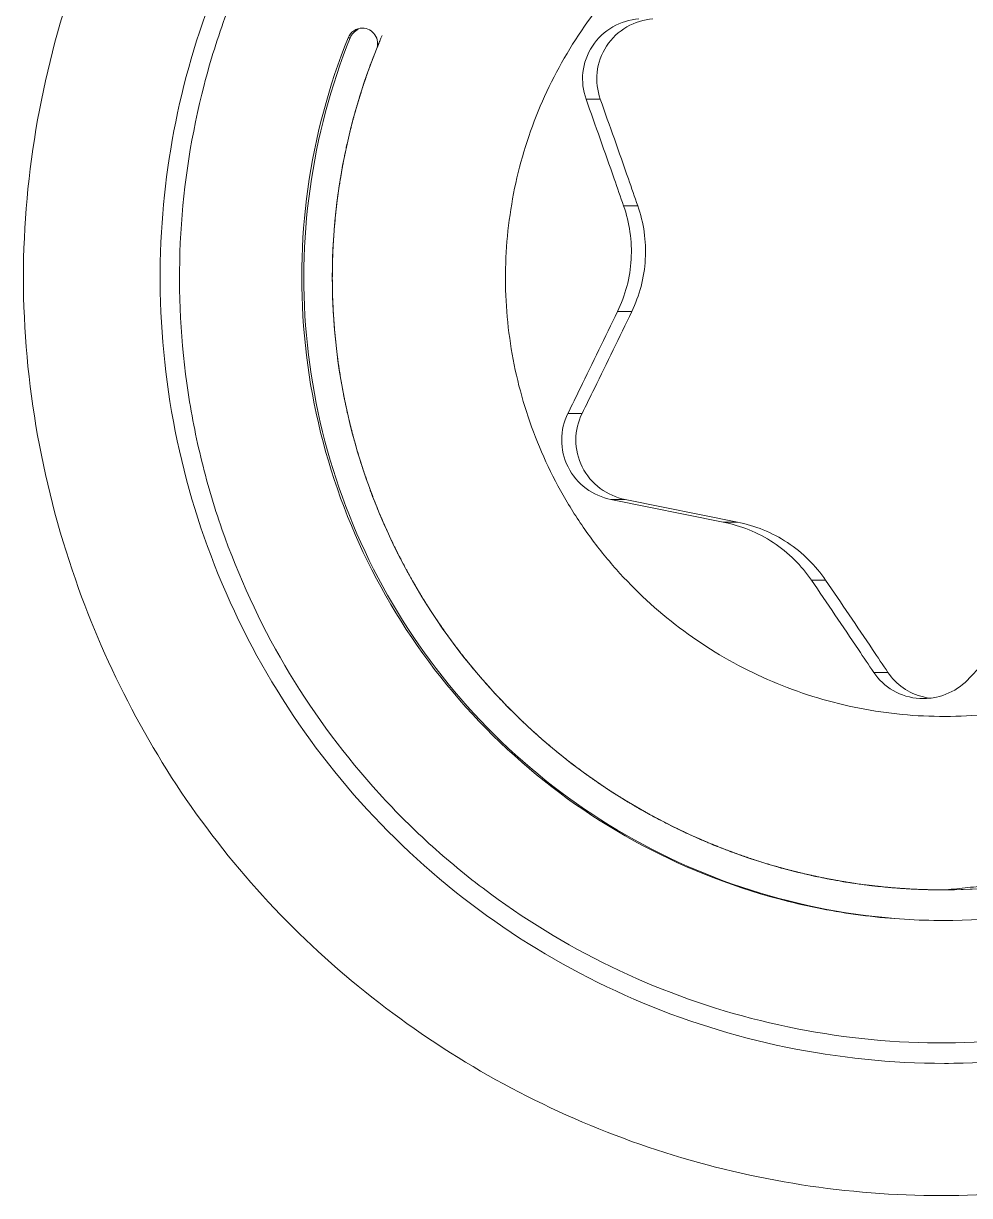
# Model space of a CAD drawing. Header units: millimetres. Extents: x 1177 to 4147, y 93 to 2194.
# Drawn here: x 1766.71 to 1771.34, y 1899.4 to 1905.14 of the extents above; entities that cross this region are included whole.
import ezdxf

# ---------------------------------------------------------------- set-up
doc = ezdxf.new("R2010")
doc.units = ezdxf.units.MM
doc.header["$LTSCALE"] = 0.1
doc.layers.get('0').update_dxf_attribs({"lineweight": 13})

msp = doc.modelspace()

# ---------------------------------------------------------------- linework, layer by layer
for p, q in [((1768.2983, 1905.0705), (1768.3086, 1905.0705)), ((1768.4373, 1905.0145), (1768.4342, 1905.0068)), ((1769.4645, 1904.7697), (1769.5341, 1904.7697)), ((1768.2926, 1904.548), (1768.2893, 1904.5329)), ((1769.7184, 1904.2463), (1769.6488, 1904.2463)), ((1768.2249, 1904.0521), (1768.2245, 1904.0452)), ((1769.6884, 1903.7286), (1769.6189, 1903.7286)), ((1768.2397, 1903.5578), (1768.2406, 1903.5505)), ((1769.3755, 1903.2289), (1769.445, 1903.2289)), ((1768.3348, 1903.0749), (1768.3391, 1903.0599)), ((1769.5868, 1902.808), (1769.6563, 1902.808)), ((1770.1366, 1902.6973), (1769.5868, 1902.808)), ((1770.2062, 1902.6973), (1769.6563, 1902.808)), ((1770.2062, 1902.6973), (1770.1366, 1902.6973)), ((1768.5093, 1902.6102), (1768.5167, 1902.5948)), ((1770.6389, 1902.4125), (1770.5694, 1902.4125)), ((1768.7596, 1902.1783), (1768.7666, 1902.1684)), ((1770.8748, 1901.9604), (1770.9443, 1901.9604)), ((1771.1174, 1901.8322), (1771.1, 1901.8327)), ((1769.4491, 1901.4726), (1769.459, 1901.4654)), ((1769.8704, 1901.2148), (1769.8858, 1901.2071)), ((1770.3317, 1901.0287), (1770.3466, 1901.0241)), ((1770.8199, 1900.9212), (1770.8284, 1900.9201)), ((1771.201, 1900.8948), (1771.2133, 1900.8948)), ((1771.2133, 1900.8948), (1771.2271, 1900.8948)), ((1771.2219, 1900.0448), (1771.2404, 1900.0448))]:
    msp.add_line(p, q)
for centre, radius, start, end in [((1768.3782, 1905.0426), 0.075, 113.12328, 158.12205), ((1768.3677, 1905.0425), 0.075, 338.07506, 89.93286), ((1771.1869, 1902.1299), 0.2977, 256.78019, 263.94881)]:
    msp.add_arc(centre, radius, start, end)
for points, knots in [([(1767.3833, 1904.1173), (1767.3973, 1904.3592), (1767.4713, 1904.8417), (1767.7159, 1905.5306), (1768.0855, 1906.1614), (1768.567, 1906.7114), (1769.1431, 1907.1609), (1769.7935, 1907.494), (1770.4945, 1907.6988), (1770.9799, 1907.7448), (1771.2219, 1907.7448)], [0, 0, 0, 0, 0.125083, 0.250142, 0.375185, 0.500198, 0.625182, 0.75014, 0.875071, 1, 1, 1, 1]), ([(1775.0603, 1903.6723), (1775.0753, 1903.9319), (1775.0526, 1904.4557), (1774.861, 1905.2171), (1774.5202, 1905.9246), (1774.0438, 1906.5487), (1773.4516, 1907.0638), (1772.7678, 1907.4488), (1772.0208, 1907.6879), (1771.5001, 1907.7435), (1771.2404, 1907.7448)], [0, 0, 0, 0, 0.125084, 0.25015, 0.375199, 0.500218, 0.625203, 0.750156, 0.875085, 1, 1, 1, 1]), ([(1774.9555, 1903.6781), (1774.9696, 1903.9227), (1774.9547, 1904.2932), (1774.8632, 1904.7755), (1774.7249, 1905.2467), (1774.4665, 1905.8067), (1774.1038, 1906.3054), (1773.76, 1906.6557), (1773.3837, 1906.9705), (1772.858, 1907.2924), (1772.1645, 1907.5477), (1771.4346, 1907.6627), (1770.6963, 1907.6328), (1769.978, 1907.4594), (1769.4187, 1907.2004), (1769.0087, 1906.9311), (1768.6268, 1906.6229), (1768.209, 1906.1694), (1767.8878, 1905.643), (1767.6962, 1905.191), (1767.5497, 1904.7225), (1767.4922, 1904.3562), (1767.478, 1904.1115)], [0, 0, 0, 0, 0.062524, 0.093821, 0.125116, 0.187624, 0.250118, 0.281397, 0.312672, 0.375134, 0.437583, 0.500025, 0.562464, 0.624908, 0.687363, 0.718632, 0.749906, 0.812391, 0.874892, 0.906183, 0.937477, 1, 1, 1, 1]), ([(1771.0927, 1901.7484), (1770.9526, 1901.7565), (1770.7428, 1901.7896), (1770.4746, 1901.8737), (1770.2157, 1901.9837), (1769.9143, 1902.1681), (1769.6547, 1902.408), (1769.4783, 1902.6272), (1769.3241, 1902.8626), (1769.1758, 1903.1837), (1769.0765, 1903.596), (1769.0594, 1904.0199), (1769.1252, 1904.4389), (1769.2714, 1904.837), (1769.4557, 1905.1388), (1769.6359, 1905.3548), (1769.8365, 1905.5522), (1770.122, 1905.7605), (1770.4426, 1905.9089), (1770.7124, 1905.9882), (1770.9886, 1906.0408), (1771.2008, 1906.0493), (1771.3408, 1906.0412)], [0, 0, 0, 0, 0.062443, 0.093706, 0.124966, 0.187429, 0.249906, 0.281189, 0.312476, 0.374984, 0.437502, 0.500025, 0.562545, 0.625058, 0.687559, 0.71884, 0.750118, 0.812587, 0.875041, 0.906299, 0.937559, 1, 1, 1, 1]), ([(1771.3408, 1906.0412), (1771.4809, 1906.0331), (1771.6907, 1906.0001), (1771.9589, 1905.9159), (1772.2178, 1905.8059), (1772.5192, 1905.6215), (1772.7788, 1905.3816), (1772.9552, 1905.1624), (1773.1094, 1904.927), (1773.2577, 1904.6059), (1773.357, 1904.1936), (1773.3741, 1903.7698), (1773.3083, 1903.3507), (1773.1621, 1902.9527), (1772.9778, 1902.6508), (1772.7975, 1902.4348), (1772.597, 1902.2374), (1772.3115, 1902.0291), (1771.9908, 1901.8808), (1771.721, 1901.8014), (1771.4449, 1901.7489), (1771.2327, 1901.7403), (1771.0927, 1901.7484)], [0, 0, 0, 0, 0.062443, 0.093706, 0.124966, 0.187429, 0.249906, 0.281189, 0.312476, 0.374984, 0.437502, 0.500025, 0.562545, 0.625058, 0.687559, 0.71884, 0.750118, 0.812587, 0.875041, 0.906299, 0.937559, 1, 1, 1, 1]), ([(1769.4645, 1904.7697), (1769.4498, 1904.8111), (1769.4387, 1904.9035), (1769.4864, 1905.0355), (1769.589, 1905.132), (1769.6786, 1905.1596), (1769.7229, 1905.1634)], [0, 0, 0, 0, 0.244322, 0.497743, 0.752588, 1, 1, 1, 1]), ([(1769.5341, 1904.7697), (1769.5194, 1904.8111), (1769.5082, 1904.9035), (1769.5559, 1905.0356), (1769.6585, 1905.132), (1769.7481, 1905.1596), (1769.7924, 1905.1634)], [0, 0, 0, 0, 0.244334, 0.497756, 0.752586, 1, 1, 1, 1]), ([(1768.2983, 1905.0705), (1768.3037, 1905.0841), (1768.3232, 1905.1085), (1768.3532, 1905.1175), (1768.3678, 1905.1175)], [0, 0, 0, 0, 0.500244, 1, 1, 1, 1]), ([(1768.2983, 1905.0705), (1768.2029, 1904.8332), (1768.0698, 1904.3332), (1768.0573, 1903.5589), (1768.2321, 1902.804), (1768.584, 1902.1139), (1769.092, 1901.5294), (1769.7259, 1901.0853), (1770.3289, 1900.8538), (1770.8326, 1900.7605), (1771.0888, 1900.7448), (1771.2167, 1900.7448)], [0, 0, 0, 0, 0.125032, 0.250067, 0.375098, 0.500103, 0.62507, 0.749998, 0.874891, 0.937447, 1, 1, 1, 1]), ([(1768.3086, 1905.0705), (1768.2134, 1904.8336), (1768.0804, 1904.3345), (1768.0675, 1903.5615), (1768.2412, 1902.8077), (1768.5915, 1902.1183), (1769.0975, 1901.5339), (1769.7296, 1901.089), (1770.4498, 1900.8101), (1770.9618, 1900.7457), (1771.2167, 1900.7448)], [0, 0, 0, 0, 0.125062, 0.250125, 0.375185, 0.50022, 0.625216, 0.750173, 0.875096, 1, 1, 1, 1]), ([(1768.4654, 1905.0821), (1768.4633, 1905.0773), (1768.4592, 1905.0676), (1768.4546, 1905.0568), (1768.4516, 1905.0495), (1768.4501, 1905.0459), (1768.4488, 1905.0429), (1768.4478, 1905.0405), (1768.4471, 1905.0387), (1768.4465, 1905.0371), (1768.446, 1905.0359), (1768.4456, 1905.0352), (1768.4454, 1905.0346), (1768.4452, 1905.0342), (1768.4451, 1905.0339), (1768.4451, 1905.0338), (1768.4449, 1905.0334), (1768.4448, 1905.0331), (1768.4444, 1905.0322), (1768.4439, 1905.0308), (1768.4431, 1905.029), (1768.4424, 1905.0272), (1768.4414, 1905.0248), (1768.4397, 1905.0206), (1768.4382, 1905.0169), (1768.4373, 1905.0145)], [0, 0, 0, 0, 0.25, 0.5, 0.5625, 0.625, 0.6875, 0.71875, 0.75, 0.78125, 0.796875, 0.8125, 0.820312, 0.828125, 0.832031, 0.833984, 0.835938, 0.839844, 0.84375, 0.859375, 0.875, 0.890625, 0.90625, 0.9375, 1, 1, 1, 1]), ([(1768.4373, 1905.0145), (1768.3465, 1904.7885), (1768.2196, 1904.3123), (1768.2078, 1903.5748), (1768.3742, 1902.8559), (1768.7093, 1902.1987), (1769.1932, 1901.6421), (1769.7971, 1901.219), (1770.4849, 1900.9547), (1770.9735, 1900.8948), (1771.2167, 1900.8948)], [0, 0, 0, 0, 0.125061, 0.250126, 0.375186, 0.50022, 0.625217, 0.750173, 0.875096, 1, 1, 1, 1]), ([(1768.4342, 1905.0068), (1768.4309, 1904.9982), (1768.4259, 1904.9854), (1768.4202, 1904.9704), (1768.4169, 1904.9619), (1768.4144, 1904.9555), (1768.412, 1904.9491), (1768.4101, 1904.9443), (1768.4089, 1904.9411), (1768.4084, 1904.9397), (1768.408, 1904.9387), (1768.4075, 1904.9375), (1768.4068, 1904.9353), (1768.4057, 1904.9322), (1768.4039, 1904.9273), (1768.4017, 1904.9211), (1768.3982, 1904.9112), (1768.3939, 1904.8989), (1768.3895, 1904.8866), (1768.386, 1904.8767), (1768.3838, 1904.8705), (1768.382, 1904.8656), (1768.381, 1904.8625), (1768.3802, 1904.8604), (1768.3798, 1904.8592), (1768.3794, 1904.8581), (1768.379, 1904.8567), (1768.3779, 1904.8535), (1768.3763, 1904.8486), (1768.3742, 1904.842), (1768.3721, 1904.8355), (1768.3692, 1904.8268), (1768.3664, 1904.8181), (1768.3635, 1904.8094), (1768.3618, 1904.8039), (1768.3604, 1904.7996), (1768.3593, 1904.7963), (1768.3584, 1904.7936), (1768.3578, 1904.7917), (1768.3574, 1904.7906), (1768.3572, 1904.7898), (1768.3569, 1904.7888), (1768.3565, 1904.7876), (1768.3559, 1904.7854), (1768.3549, 1904.7822), (1768.3538, 1904.7785), (1768.3523, 1904.7734), (1768.3505, 1904.7672), (1768.3475, 1904.7571), (1768.3438, 1904.7446), (1768.34, 1904.732), (1768.337, 1904.722), (1768.3352, 1904.7157), (1768.3337, 1904.7107), (1768.3323, 1904.7057), (1768.33, 1904.6968), (1768.3266, 1904.6842), (1768.3225, 1904.669), (1768.3185, 1904.6538), (1768.3151, 1904.6412), (1768.3127, 1904.6323), (1768.3114, 1904.6273), (1768.3103, 1904.6222), (1768.3087, 1904.6159), (1768.3052, 1904.6008), (1768.2998, 1904.5782), (1768.295, 1904.5581), (1768.2926, 1904.548)], [0, 0, 0, 0, 0.0625, 0.09375, 0.109375, 0.125, 0.140625, 0.15625, 0.160156, 0.164062, 0.166016, 0.167969, 0.171875, 0.179688, 0.1875, 0.203125, 0.21875, 0.25, 0.28125, 0.296875, 0.3125, 0.320312, 0.328125, 0.332031, 0.333984, 0.335938, 0.339844, 0.34375, 0.359375, 0.375, 0.390625, 0.40625, 0.4375, 0.453125, 0.46875, 0.476562, 0.484375, 0.492188, 0.496094, 0.498047, 0.5, 0.501953, 0.503906, 0.507812, 0.515625, 0.523438, 0.53125, 0.546875, 0.5625, 0.59375, 0.625, 0.640625, 0.65625, 0.664062, 0.671875, 0.6875, 0.71875, 0.75, 0.78125, 0.8125, 0.828125, 0.835938, 0.84375, 0.859375, 0.875, 0.9375, 1, 1, 1, 1]), ([(1769.6488, 1904.2463), (1769.6334, 1904.2905), (1769.5723, 1904.4651), (1769.5107, 1904.6395), (1769.4645, 1904.7697)], [0, 0, 0, 0, 0.253173, 1, 1, 1, 1]), ([(1769.7184, 1904.2463), (1769.7029, 1904.2905), (1769.6419, 1904.4651), (1769.5802, 1904.6395), (1769.5341, 1904.7697)], [0, 0, 0, 0, 0.253165, 1, 1, 1, 1]), ([(1771.2167, 1900.7448), (1771.4594, 1900.7448), (1771.9465, 1900.8015), (1772.6366, 1901.0522), (1773.2511, 1901.4551), (1773.7566, 1901.9885), (1774.1261, 1902.624), (1774.3398, 1903.3275), (1774.3866, 1904.0611), (1774.3043, 1904.5451), (1774.2363, 1904.7783)], [0, 0, 0, 0, 0.124906, 0.24983, 0.374785, 0.499777, 0.624806, 0.749863, 0.874929, 1, 1, 1, 1]), ([(1771.2167, 1900.8948), (1771.4478, 1900.8948), (1771.9118, 1900.9488), (1772.569, 1901.1876), (1773.1542, 1901.5712), (1773.6356, 1902.0793), (1773.9876, 1902.6845), (1774.1911, 1903.3545), (1774.2356, 1904.0531), (1774.1573, 1904.5142), (1774.0925, 1904.7363)], [0, 0, 0, 0, 0.124906, 0.24983, 0.374785, 0.499777, 0.624806, 0.749863, 0.874929, 1, 1, 1, 1]), ([(1774.1028, 1904.7363), (1774.1676, 1904.5142), (1774.246, 1904.0531), (1774.2015, 1903.3545), (1773.9979, 1902.6845), (1773.646, 1902.0793), (1773.1646, 1901.5713), (1772.5793, 1901.1876), (1771.9221, 1900.9488), (1771.4581, 1900.8948), (1771.2271, 1900.8948)], [0, 0, 0, 0, 0.125071, 0.250136, 0.375194, 0.500223, 0.625215, 0.75017, 0.875093, 1, 1, 1, 1]), ([(1768.2893, 1904.5329), (1768.2875, 1904.5239), (1768.2847, 1904.5105), (1768.2815, 1904.4948), (1768.2797, 1904.4858), (1768.2783, 1904.479), (1768.2769, 1904.4723), (1768.2759, 1904.4673), (1768.2752, 1904.4639), (1768.2749, 1904.4625), (1768.2747, 1904.4614), (1768.2744, 1904.4601), (1768.274, 1904.4579), (1768.2735, 1904.4547), (1768.2726, 1904.4495), (1768.2714, 1904.4431), (1768.2696, 1904.4327), (1768.2673, 1904.4199), (1768.2645, 1904.4044), (1768.2623, 1904.3915), (1768.2606, 1904.3825), (1768.2598, 1904.3773), (1768.259, 1904.3721), (1768.258, 1904.3657), (1768.2565, 1904.3553), (1768.2546, 1904.3424), (1768.2526, 1904.3294), (1768.2511, 1904.3191), (1768.2501, 1904.3126), (1768.2494, 1904.3074), (1768.2488, 1904.3035), (1768.2483, 1904.3003), (1768.248, 1904.298), (1768.2478, 1904.2967), (1768.2476, 1904.2957), (1768.2475, 1904.2949), (1768.2474, 1904.2938), (1768.2471, 1904.2918), (1768.2468, 1904.2889), (1768.2464, 1904.2855), (1768.2458, 1904.281), (1768.2451, 1904.2753), (1768.244, 1904.2662), (1768.2429, 1904.2571), (1768.2418, 1904.248), (1768.241, 1904.2412), (1768.2401, 1904.2344), (1768.2395, 1904.2292), (1768.2391, 1904.2258), (1768.2389, 1904.2244), (1768.2388, 1904.2233), (1768.2386, 1904.222), (1768.2384, 1904.2197), (1768.2381, 1904.2165), (1768.2376, 1904.2113), (1768.237, 1904.2048), (1768.236, 1904.1943), (1768.2347, 1904.1813), (1768.2332, 1904.1657), (1768.2321, 1904.1539), (1768.2314, 1904.1461), (1768.2311, 1904.1429), (1768.2308, 1904.1403), (1768.2306, 1904.1376), (1768.2303, 1904.1328), (1768.2298, 1904.1259), (1768.2291, 1904.115), (1768.2282, 1904.1013), (1768.2267, 1904.0795), (1768.2256, 1904.0631), (1768.2249, 1904.0521)], [0, 0, 0, 0, 0.0625, 0.09375, 0.109375, 0.125, 0.140625, 0.15625, 0.160156, 0.164062, 0.166016, 0.167969, 0.171875, 0.179688, 0.1875, 0.203125, 0.21875, 0.25, 0.28125, 0.3125, 0.328125, 0.335938, 0.34375, 0.359375, 0.375, 0.40625, 0.4375, 0.453125, 0.46875, 0.476562, 0.484375, 0.492188, 0.496094, 0.498047, 0.5, 0.501953, 0.503906, 0.507812, 0.515625, 0.523438, 0.53125, 0.546875, 0.5625, 0.59375, 0.609375, 0.625, 0.640625, 0.65625, 0.660156, 0.664062, 0.666016, 0.667969, 0.671875, 0.679688, 0.6875, 0.703125, 0.71875, 0.75, 0.78125, 0.8125, 0.820312, 0.828125, 0.832031, 0.835938, 0.84375, 0.859375, 0.875, 0.90625, 0.9375, 1, 1, 1, 1]), ([(1769.6189, 1903.7286), (1769.638, 1903.7681), (1769.669, 1903.8518), (1769.6901, 1903.9843), (1769.6844, 1904.1183), (1769.6633, 1904.2049), (1769.6488, 1904.2463)], [0, 0, 0, 0, 0.247743, 0.500221, 0.752572, 1, 1, 1, 1]), ([(1769.7551, 1903.9846), (1769.7577, 1904.0292), (1769.754, 1904.1183), (1769.7328, 1904.2049), (1769.7184, 1904.2463)], [0, 0, 0, 0, 0.504893, 1, 1, 1, 1]), ([(1771.2219, 1900.0448), (1770.9614, 1900.0448), (1770.4389, 1900.0982), (1769.6887, 1900.3351), (1769.0015, 1900.719), (1768.4062, 1901.2341), (1767.9271, 1901.859), (1767.5841, 1902.5681), (1767.3913, 1903.3316), (1767.3683, 1903.8569), (1767.3833, 1904.1173)], [0, 0, 0, 0, 0.124923, 0.249851, 0.374807, 0.499793, 0.624811, 0.749857, 0.87492, 1, 1, 1, 1]), ([(1767.478, 1904.1115), (1767.4639, 1903.8669), (1767.4788, 1903.4964), (1767.5703, 1903.0141), (1767.7085, 1902.5429), (1767.967, 1901.9829), (1768.3297, 1901.4842), (1768.6735, 1901.134), (1769.0498, 1900.8191), (1769.5755, 1900.4972), (1770.2689, 1900.2419), (1770.9989, 1900.1269), (1771.7372, 1900.1568), (1772.4554, 1900.3303), (1773.0147, 1900.5892), (1773.4248, 1900.8585), (1773.8067, 1901.1667), (1774.2245, 1901.6202), (1774.5457, 1902.1466), (1774.7373, 1902.5986), (1774.8838, 1903.0671), (1774.9413, 1903.4334), (1774.9555, 1903.6781)], [0, 0, 0, 0, 0.062524, 0.093821, 0.125116, 0.187624, 0.250118, 0.281397, 0.312672, 0.375134, 0.437583, 0.500025, 0.562464, 0.624908, 0.687363, 0.718632, 0.749906, 0.812391, 0.874892, 0.906183, 0.937477, 1, 1, 1, 1]), ([(1768.2245, 1904.0452), (1768.2242, 1904.036), (1768.2236, 1904.0223), (1768.223, 1904.0063), (1768.2227, 1903.9971), (1768.2224, 1903.9902), (1768.2222, 1903.9834), (1768.222, 1903.9782), (1768.2218, 1903.9748), (1768.2218, 1903.9734), (1768.2217, 1903.9722), (1768.2217, 1903.971), (1768.2217, 1903.9687), (1768.2217, 1903.9654), (1768.2216, 1903.9602), (1768.2215, 1903.9536), (1768.2214, 1903.9431), (1768.2212, 1903.9301), (1768.2211, 1903.9143), (1768.2209, 1903.9013), (1768.2208, 1903.8921), (1768.2208, 1903.8869), (1768.2209, 1903.8816), (1768.221, 1903.8751), (1768.2212, 1903.8594), (1768.2215, 1903.8411), (1768.2218, 1903.8227), (1768.222, 1903.8136), (1768.2221, 1903.8083), (1768.2221, 1903.8044), (1768.2223, 1903.8005), (1768.2225, 1903.7953), (1768.2229, 1903.7861), (1768.2235, 1903.773), (1768.2241, 1903.7599), (1768.2245, 1903.7495), (1768.2249, 1903.7416), (1768.2252, 1903.7338), (1768.2255, 1903.7279), (1768.2257, 1903.724), (1768.2257, 1903.7224), (1768.2258, 1903.721), (1768.2259, 1903.7198), (1768.226, 1903.7179), (1768.2262, 1903.715), (1768.2265, 1903.7104), (1768.2269, 1903.7047), (1768.2276, 1903.6956), (1768.2284, 1903.6842), (1768.2292, 1903.6727), (1768.2297, 1903.6647), (1768.2301, 1903.6602), (1768.2303, 1903.6567), (1768.2305, 1903.6533), (1768.2307, 1903.6507), (1768.2308, 1903.649), (1768.2309, 1903.6483), (1768.2309, 1903.6478), (1768.231, 1903.6471), (1768.2311, 1903.6458), (1768.2313, 1903.6441), (1768.2316, 1903.6413), (1768.2319, 1903.6378), (1768.2324, 1903.6322), (1768.2331, 1903.6251), (1768.234, 1903.6167), (1768.2351, 1903.6055), (1768.237, 1903.5858), (1768.2386, 1903.569), (1768.2397, 1903.5578)], [0, 0, 0, 0, 0.0625, 0.09375, 0.109375, 0.125, 0.140625, 0.15625, 0.160156, 0.164062, 0.166016, 0.167969, 0.171875, 0.179688, 0.1875, 0.203125, 0.21875, 0.25, 0.28125, 0.3125, 0.328125, 0.335938, 0.34375, 0.359375, 0.375, 0.4375, 0.46875, 0.484375, 0.492188, 0.5, 0.507812, 0.515625, 0.53125, 0.5625, 0.59375, 0.609375, 0.625, 0.640625, 0.65625, 0.660156, 0.664062, 0.666016, 0.667969, 0.671875, 0.679688, 0.6875, 0.703125, 0.71875, 0.75, 0.78125, 0.796875, 0.804688, 0.8125, 0.820312, 0.828125, 0.830078, 0.832031, 0.833008, 0.833984, 0.835938, 0.839844, 0.84375, 0.851562, 0.859375, 0.875, 0.890625, 0.90625, 0.9375, 1, 1, 1, 1]), ([(1769.6884, 1903.7286), (1769.7075, 1903.7682), (1769.7385, 1903.8518), (1769.7525, 1903.94), (1769.7551, 1903.9846)], [0, 0, 0, 0, 0.495304, 1, 1, 1, 1]), ([(1769.3755, 1903.2289), (1769.3956, 1903.27), (1769.4771, 1903.4364), (1769.5582, 1903.6031), (1769.6189, 1903.7286)], [0, 0, 0, 0, 0.247077, 1, 1, 1, 1]), ([(1769.445, 1903.2289), (1769.4651, 1903.27), (1769.5466, 1903.4364), (1769.6277, 1903.6031), (1769.6884, 1903.7286)], [0, 0, 0, 0, 0.247065, 1, 1, 1, 1]), ([(1771.2219, 1900.0448), (1771.4639, 1900.0448), (1771.9492, 1900.0909), (1772.6503, 1900.2956), (1773.3006, 1900.6287), (1773.8767, 1901.0782), (1774.3582, 1901.6282), (1774.7278, 1902.259), (1774.9724, 1902.9479), (1775.0464, 1903.4304), (1775.0603, 1903.6723)], [0, 0, 0, 0, 0.124921, 0.249854, 0.374808, 0.499791, 0.624805, 0.74985, 0.874913, 1, 1, 1, 1]), ([(1768.2406, 1903.5505), (1768.2417, 1903.5414), (1768.2435, 1903.5277), (1768.2455, 1903.5118), (1768.2466, 1903.5028), (1768.2475, 1903.4959), (1768.2484, 1903.4891), (1768.249, 1903.484), (1768.2495, 1903.4806), (1768.2497, 1903.4792), (1768.2498, 1903.4781), (1768.25, 1903.4768), (1768.2503, 1903.4745), (1768.2508, 1903.4713), (1768.2516, 1903.4661), (1768.2526, 1903.4596), (1768.2542, 1903.4493), (1768.2562, 1903.4364), (1768.2586, 1903.4208), (1768.2606, 1903.4079), (1768.262, 1903.3988), (1768.2628, 1903.3937), (1768.2638, 1903.3885), (1768.265, 1903.3821), (1768.2669, 1903.3718), (1768.2692, 1903.3589), (1768.2716, 1903.346), (1768.2735, 1903.3357), (1768.2747, 1903.3293), (1768.2756, 1903.3242), (1768.2763, 1903.3203), (1768.2769, 1903.3171), (1768.2773, 1903.3148), (1768.2775, 1903.3135), (1768.2777, 1903.3125), (1768.2779, 1903.3117), (1768.2781, 1903.3106), (1768.2785, 1903.3087), (1768.2791, 1903.3058), (1768.2798, 1903.3025), (1768.2808, 1903.298), (1768.282, 1903.2924), (1768.2838, 1903.2834), (1768.2857, 1903.2745), (1768.2876, 1903.2655), (1768.289, 1903.2588), (1768.2904, 1903.2521), (1768.2915, 1903.247), (1768.2922, 1903.2436), (1768.2925, 1903.2422), (1768.2927, 1903.2411), (1768.293, 1903.2399), (1768.2936, 1903.2377), (1768.2943, 1903.2345), (1768.2955, 1903.2294), (1768.297, 1903.223), (1768.2995, 1903.2128), (1768.3025, 1903.2001), (1768.3061, 1903.1848), (1768.3088, 1903.1734), (1768.3107, 1903.1657), (1768.3114, 1903.1625), (1768.312, 1903.16), (1768.3127, 1903.1574), (1768.3139, 1903.1527), (1768.3157, 1903.1462), (1768.3185, 1903.1356), (1768.3221, 1903.1224), (1768.3277, 1903.1013), (1768.332, 1903.0854), (1768.3348, 1903.0749)], [0, 0, 0, 0, 0.0625, 0.09375, 0.109375, 0.125, 0.140625, 0.15625, 0.160156, 0.164062, 0.166016, 0.167969, 0.171875, 0.179688, 0.1875, 0.203125, 0.21875, 0.25, 0.28125, 0.3125, 0.328125, 0.335938, 0.34375, 0.359375, 0.375, 0.40625, 0.4375, 0.453125, 0.46875, 0.476562, 0.484375, 0.492188, 0.496094, 0.498047, 0.5, 0.501953, 0.503906, 0.507812, 0.515625, 0.523438, 0.53125, 0.546875, 0.5625, 0.59375, 0.609375, 0.625, 0.640625, 0.65625, 0.660156, 0.664062, 0.666016, 0.667969, 0.671875, 0.679688, 0.6875, 0.703125, 0.71875, 0.75, 0.78125, 0.8125, 0.820312, 0.828125, 0.832031, 0.835938, 0.84375, 0.859375, 0.875, 0.90625, 0.9375, 1, 1, 1, 1]), ([(1769.5868, 1902.808), (1769.5432, 1902.8167), (1769.4573, 1902.8543), (1769.3664, 1902.962), (1769.3344, 1903.0988), (1769.3561, 1903.1894), (1769.3755, 1903.2289)], [0, 0, 0, 0, 0.247207, 0.501888, 0.755366, 1, 1, 1, 1]), ([(1769.6563, 1902.808), (1769.6127, 1902.8167), (1769.5268, 1902.8544), (1769.4359, 1902.962), (1769.4039, 1903.0988), (1769.4256, 1903.1894), (1769.445, 1903.2289)], [0, 0, 0, 0, 0.247219, 0.501901, 0.755364, 1, 1, 1, 1]), ([(1768.3391, 1903.0599), (1768.3418, 1903.0511), (1768.3458, 1903.0379), (1768.3504, 1903.0226), (1768.3531, 1903.0138), (1768.355, 1903.0073), (1768.357, 1903.0007), (1768.3585, 1902.9957), (1768.3595, 1902.9925), (1768.3599, 1902.9911), (1768.3603, 1902.99), (1768.3607, 1902.9888), (1768.3614, 1902.9866), (1768.3624, 1902.9835), (1768.3641, 1902.9785), (1768.3661, 1902.9723), (1768.3694, 1902.9624), (1768.3735, 1902.95), (1768.3776, 1902.9375), (1768.3809, 1902.9276), (1768.383, 1902.9214), (1768.3846, 1902.9164), (1768.3857, 1902.9133), (1768.3864, 1902.9111), (1768.3868, 1902.9099), (1768.3872, 1902.9089), (1768.3877, 1902.9075), (1768.3888, 1902.9043), (1768.3906, 1902.8994), (1768.3929, 1902.893), (1768.3953, 1902.8865), (1768.3984, 1902.8779), (1768.4015, 1902.8693), (1768.4046, 1902.8607), (1768.4065, 1902.8553), (1768.4081, 1902.851), (1768.4092, 1902.8477), (1768.4102, 1902.845), (1768.4109, 1902.8432), (1768.4113, 1902.8421), (1768.4116, 1902.8413), (1768.4119, 1902.8403), (1768.4124, 1902.8391), (1768.4132, 1902.837), (1768.4144, 1902.834), (1768.4159, 1902.8303), (1768.4178, 1902.8254), (1768.4201, 1902.8193), (1768.424, 1902.8096), (1768.4287, 1902.7974), (1768.4335, 1902.7852), (1768.4373, 1902.7754), (1768.4397, 1902.7693), (1768.4415, 1902.7645), (1768.4436, 1902.7596), (1768.4471, 1902.7512), (1768.4522, 1902.7391), (1768.4584, 1902.7247), (1768.4645, 1902.7102), (1768.4696, 1902.6982), (1768.4731, 1902.6897), (1768.4752, 1902.6849), (1768.4774, 1902.6802), (1768.4801, 1902.6742), (1768.4866, 1902.66), (1768.4963, 1902.6387), (1768.505, 1902.6197), (1768.5093, 1902.6102)], [0, 0, 0, 0, 0.0625, 0.09375, 0.109375, 0.125, 0.140625, 0.15625, 0.160156, 0.164062, 0.166016, 0.167969, 0.171875, 0.179688, 0.1875, 0.203125, 0.21875, 0.25, 0.28125, 0.296875, 0.3125, 0.320312, 0.328125, 0.332031, 0.333984, 0.335938, 0.339844, 0.34375, 0.359375, 0.375, 0.390625, 0.40625, 0.4375, 0.453125, 0.46875, 0.476562, 0.484375, 0.492188, 0.496094, 0.498047, 0.5, 0.501953, 0.503906, 0.507812, 0.515625, 0.523438, 0.53125, 0.546875, 0.5625, 0.59375, 0.625, 0.640625, 0.65625, 0.664062, 0.671875, 0.6875, 0.71875, 0.75, 0.78125, 0.8125, 0.828125, 0.835938, 0.84375, 0.859375, 0.875, 0.9375, 1, 1, 1, 1]), ([(1771.2271, 1900.8948), (1771.2634, 1900.8985), (1771.318, 1900.9041), (1771.3907, 1900.9115), (1771.4452, 1900.917), (1771.4998, 1900.9225), (1771.5543, 1900.9281), (1771.6088, 1900.9336), (1771.6543, 1900.9383), (1771.6906, 1900.942), (1771.7134, 1900.9443), (1771.7315, 1900.9461), (1771.7452, 1900.9475), (1771.7588, 1900.9489), (1771.7724, 1900.9503), (1771.7838, 1900.9514), (1771.7929, 1900.9523), (1771.7986, 1900.9529), (1771.8031, 1900.9534), (1771.806, 1900.9537), (1771.808, 1900.9539), (1771.8091, 1900.954), (1771.8102, 1900.9544), (1771.8115, 1900.9548), (1771.8137, 1900.9555), (1771.8164, 1900.9563), (1771.8208, 1900.9576), (1771.8263, 1900.9593), (1771.8328, 1900.9613), (1771.8416, 1900.964), (1771.8525, 1900.9673), (1771.8656, 1900.9713), (1771.8831, 1900.9767), (1771.9049, 1900.9834), (1771.9311, 1900.9914), (1771.9573, 1900.9994), (1771.9923, 1901.0101), (1772.036, 1901.0235), (1772.0884, 1901.0395), (1772.1408, 1901.0556), (1772.1845, 1901.069), (1772.2194, 1901.0797), (1772.2457, 1901.0877), (1772.2719, 1901.0957), (1772.2937, 1901.1024), (1772.3112, 1901.1077), (1772.3243, 1901.1118), (1772.3352, 1901.1151), (1772.3439, 1901.1178), (1772.3505, 1901.1198), (1772.356, 1901.1214), (1772.3603, 1901.1228), (1772.3631, 1901.1236), (1772.3652, 1901.1243), (1772.3666, 1901.1247), (1772.3677, 1901.125), (1772.3687, 1901.1255), (1772.3705, 1901.1265), (1772.373, 1901.1278), (1772.377, 1901.13), (1772.3821, 1901.1327), (1772.3901, 1901.137), (1772.4002, 1901.1424), (1772.4123, 1901.1489), (1772.4243, 1901.1554), (1772.4364, 1901.1619), (1772.4525, 1901.1705), (1772.4726, 1901.1813), (1772.5049, 1901.1986), (1772.5451, 1901.2202), (1772.5934, 1901.2462), (1772.6417, 1901.2721), (1772.69, 1901.298), (1772.7303, 1901.3196), (1772.7625, 1901.3369), (1772.7867, 1901.3499), (1772.8068, 1901.3607), (1772.8229, 1901.3694), (1772.835, 1901.3758), (1772.8471, 1901.3823), (1772.8571, 1901.3877), (1772.8652, 1901.3921), (1772.8702, 1901.3948), (1772.8742, 1901.3969), (1772.8773, 1901.3985), (1772.8798, 1901.3999), (1772.8815, 1901.4008), (1772.8825, 1901.4014), (1772.8833, 1901.4017), (1772.884, 1901.4023), (1772.8848, 1901.403), (1772.8864, 1901.4043), (1772.8886, 1901.4061), (1772.8912, 1901.4083), (1772.8948, 1901.4112), (1772.8992, 1901.4148), (1772.9062, 1901.4207), (1772.9151, 1901.4279), (1772.9257, 1901.4366), (1772.9362, 1901.4453), (1772.9504, 1901.4569), (1772.968, 1901.4715), (1772.9892, 1901.4889), (1773.0174, 1901.5121), (1773.0527, 1901.5411), (1773.0951, 1901.576), (1773.1375, 1901.6108), (1773.1798, 1901.6457), (1773.2151, 1901.6747), (1773.2434, 1901.6979), (1773.261, 1901.7124), (1773.2751, 1901.724), (1773.2857, 1901.7327), (1773.2963, 1901.7415), (1773.3069, 1901.7502), (1773.3157, 1901.7574), (1773.3228, 1901.7632), (1773.3272, 1901.7669), (1773.3307, 1901.7698), (1773.3329, 1901.7716), (1773.3345, 1901.7728), (1773.3353, 1901.7736), (1773.336, 1901.7745), (1773.337, 1901.7756), (1773.3384, 1901.7774), (1773.3402, 1901.7796), (1773.3431, 1901.7831), (1773.3467, 1901.7875), (1773.3511, 1901.7928), (1773.3569, 1901.7999), (1773.3641, 1901.8087), (1773.3728, 1901.8193), (1773.3844, 1901.8335), (1773.3989, 1901.8512), (1773.4163, 1901.8724), (1773.4337, 1901.8936), (1773.4569, 1901.9218), (1773.4859, 1901.9572), (1773.5207, 1901.9996), (1773.5555, 1902.042), (1773.5845, 1902.0774), (1773.6077, 1902.1056), (1773.6251, 1902.1268), (1773.6425, 1902.1481), (1773.657, 1902.1657), (1773.6686, 1902.1799), (1773.6773, 1902.1905), (1773.6845, 1902.1993), (1773.6903, 1902.2064), (1773.6947, 1902.2117), (1773.6983, 1902.2161), (1773.7012, 1902.2196), (1773.703, 1902.2218), (1773.7045, 1902.2236), (1773.7054, 1902.2247), (1773.7061, 1902.2256), (1773.7066, 1902.2263), (1773.707, 1902.2271), (1773.7078, 1902.2286), (1773.709, 1902.2309), (1773.7112, 1902.235), (1773.7139, 1902.2401), (1773.7183, 1902.2482), (1773.7237, 1902.2584), (1773.7302, 1902.2706), (1773.7368, 1902.2828), (1773.7433, 1902.295), (1773.752, 1902.3113), (1773.7629, 1902.3317), (1773.7803, 1902.3643), (1773.802, 1902.405), (1773.8281, 1902.4538), (1773.8542, 1902.5027), (1773.8803, 1902.5516), (1773.9065, 1902.6004), (1773.9413, 1902.6656), (1773.9674, 1902.7144), (1773.9848, 1902.747)], [0, 0, 0, 0, 0.03125, 0.046875, 0.0625, 0.078125, 0.09375, 0.109375, 0.125, 0.132812, 0.140625, 0.144531, 0.148438, 0.152344, 0.15625, 0.160156, 0.162109, 0.164062, 0.165039, 0.166016, 0.166504, 0.166748, 0.166992, 0.16748, 0.167969, 0.168945, 0.169922, 0.171875, 0.173828, 0.175781, 0.179688, 0.183594, 0.1875, 0.195312, 0.203125, 0.210938, 0.21875, 0.234375, 0.25, 0.265625, 0.28125, 0.289062, 0.296875, 0.304688, 0.3125, 0.316406, 0.320312, 0.324219, 0.326172, 0.328125, 0.330078, 0.331055, 0.332031, 0.33252, 0.333008, 0.333252, 0.333496, 0.333984, 0.334961, 0.335938, 0.337891, 0.339844, 0.34375, 0.347656, 0.351562, 0.355469, 0.359375, 0.367188, 0.375, 0.390625, 0.40625, 0.421875, 0.4375, 0.453125, 0.460938, 0.46875, 0.476562, 0.480469, 0.484375, 0.488281, 0.492188, 0.494141, 0.496094, 0.49707, 0.498047, 0.499023, 0.499512, 0.499756, 0.5, 0.500244, 0.500488, 0.500977, 0.501953, 0.50293, 0.503906, 0.505859, 0.507812, 0.511719, 0.515625, 0.519531, 0.523438, 0.53125, 0.539062, 0.546875, 0.5625, 0.578125, 0.59375, 0.609375, 0.625, 0.632812, 0.640625, 0.644531, 0.648438, 0.652344, 0.65625, 0.660156, 0.662109, 0.664062, 0.665039, 0.666016, 0.666504, 0.666748, 0.666992, 0.66748, 0.667969, 0.668945, 0.669922, 0.671875, 0.673828, 0.675781, 0.679688, 0.683594, 0.6875, 0.695312, 0.703125, 0.710938, 0.71875, 0.734375, 0.75, 0.765625, 0.78125, 0.789062, 0.796875, 0.804688, 0.8125, 0.816406, 0.820312, 0.824219, 0.826172, 0.828125, 0.830078, 0.831055, 0.832031, 0.83252, 0.833008, 0.833252, 0.833496, 0.83374, 0.833984, 0.834961, 0.835938, 0.837891, 0.839844, 0.84375, 0.847656, 0.851562, 0.855469, 0.859375, 0.867188, 0.875, 0.890625, 0.90625, 0.921875, 0.9375, 0.953125, 0.96875, 1, 1, 1, 1]), ([(1770.5694, 1902.4125), (1770.545, 1902.4484), (1770.4884, 1902.5164), (1770.3846, 1902.6003), (1770.2657, 1902.6628), (1770.1799, 1902.6885), (1770.1366, 1902.6973)], [0, 0, 0, 0, 0.245177, 0.496916, 0.750311, 1, 1, 1, 1]), ([(1770.6389, 1902.4125), (1770.6145, 1902.4484), (1770.5579, 1902.5164), (1770.4541, 1902.6003), (1770.3352, 1902.6628), (1770.2494, 1902.6885), (1770.2062, 1902.6973)], [0, 0, 0, 0, 0.245177, 0.496916, 0.750311, 1, 1, 1, 1]), ([(1768.5167, 1902.5948), (1768.5207, 1902.5865), (1768.5268, 1902.5742), (1768.534, 1902.5599), (1768.538, 1902.5517), (1768.5411, 1902.5455), (1768.5441, 1902.5393), (1768.5464, 1902.5347), (1768.5479, 1902.5317), (1768.5486, 1902.5304), (1768.5491, 1902.5294), (1768.5497, 1902.5282), (1768.5507, 1902.5262), (1768.5523, 1902.5233), (1768.5547, 1902.5187), (1768.5578, 1902.5129), (1768.5627, 1902.5036), (1768.5688, 1902.4921), (1768.5761, 1902.4782), (1768.5822, 1902.4666), (1768.5865, 1902.4585), (1768.589, 1902.4539), (1768.5916, 1902.4493), (1768.5948, 1902.4436), (1768.5999, 1902.4345), (1768.6063, 1902.4231), (1768.6128, 1902.4117), (1768.6179, 1902.4026), (1768.6211, 1902.3969), (1768.6237, 1902.3924), (1768.6256, 1902.3889), (1768.6272, 1902.3861), (1768.6284, 1902.3841), (1768.629, 1902.383), (1768.6295, 1902.3821), (1768.6299, 1902.3814), (1768.6305, 1902.3804), (1768.6316, 1902.3787), (1768.633, 1902.3762), (1768.6348, 1902.3733), (1768.6372, 1902.3693), (1768.6401, 1902.3644), (1768.6448, 1902.3566), (1768.6495, 1902.3487), (1768.6542, 1902.3409), (1768.6578, 1902.335), (1768.6613, 1902.3291), (1768.6639, 1902.3247), (1768.6657, 1902.3217), (1768.6665, 1902.3205), (1768.667, 1902.3195), (1768.6677, 1902.3184), (1768.6689, 1902.3165), (1768.6707, 1902.3137), (1768.6735, 1902.3093), (1768.677, 1902.3038), (1768.6826, 1902.295), (1768.6896, 1902.2839), (1768.6981, 1902.2707), (1768.7051, 1902.2596), (1768.71, 1902.2519), (1768.7128, 1902.2475), (1768.7158, 1902.2431), (1768.7195, 1902.2376), (1768.7284, 1902.2244), (1768.7418, 1902.2047), (1768.7537, 1902.1871), (1768.7596, 1902.1783)], [0, 0, 0, 0, 0.0625, 0.09375, 0.109375, 0.125, 0.140625, 0.15625, 0.160156, 0.164062, 0.166016, 0.167969, 0.171875, 0.179688, 0.1875, 0.203125, 0.21875, 0.25, 0.28125, 0.3125, 0.328125, 0.335938, 0.34375, 0.359375, 0.375, 0.40625, 0.4375, 0.453125, 0.46875, 0.476562, 0.484375, 0.492188, 0.496094, 0.498047, 0.5, 0.501953, 0.503906, 0.507812, 0.515625, 0.523438, 0.53125, 0.546875, 0.5625, 0.59375, 0.609375, 0.625, 0.640625, 0.65625, 0.660156, 0.664062, 0.666016, 0.667969, 0.671875, 0.679688, 0.6875, 0.703125, 0.71875, 0.75, 0.78125, 0.8125, 0.828125, 0.835938, 0.84375, 0.859375, 0.875, 0.9375, 1, 1, 1, 1]), ([(1770.8748, 1901.9604), (1770.8498, 1901.9976), (1770.7482, 1902.1485), (1770.6464, 1902.2992), (1770.5694, 1902.4125)], [0, 0, 0, 0, 0.246573, 1, 1, 1, 1]), ([(1770.9443, 1901.9604), (1770.9193, 1901.9976), (1770.8177, 1902.1485), (1770.7159, 1902.2992), (1770.6389, 1902.4125)], [0, 0, 0, 0, 0.246561, 1, 1, 1, 1]), ([(1775.4353, 1902.371), (1775.2801, 1901.9405), (1774.8399, 1901.1189), (1773.8302, 1900.1583), (1772.5824, 1899.5405), (1771.2058, 1899.3253), (1769.8293, 1899.5404), (1768.5818, 1900.1583), (1767.5724, 1901.119), (1767.1324, 1901.9405), (1766.9773, 1902.371)], [0, 0, 0, 0, 0.125102, 0.250071, 0.375113, 0.500038, 0.624953, 0.74997, 0.874912, 1, 1, 1, 1]), ([(1771.7202, 1902.3458), (1771.6886, 1902.3109), (1771.5636, 1902.1732), (1771.4382, 1902.0357), (1771.3445, 1901.9331)], [0, 0, 0, 0, 0.252984, 1, 1, 1, 1]), ([(1768.7666, 1902.1684), (1768.7719, 1902.1609), (1768.78, 1902.1498), (1768.7893, 1902.1368), (1768.7947, 1902.1294), (1768.7987, 1902.1238), (1768.8027, 1902.1182), (1768.8058, 1902.114), (1768.8078, 1902.1112), (1768.8086, 1902.1101), (1768.8093, 1902.1092), (1768.81, 1902.1082), (1768.8114, 1902.1063), (1768.8134, 1902.1037), (1768.8166, 1902.0996), (1768.8205, 1902.0944), (1768.8269, 1902.086), (1768.8348, 1902.0756), (1768.8443, 1902.0631), (1768.8523, 1902.0527), (1768.8578, 1902.0454), (1768.861, 1902.0413), (1768.8643, 1902.0372), (1768.8684, 1902.0321), (1768.8782, 1902.0199), (1768.8897, 1902.0057), (1768.9012, 1901.9914), (1768.907, 1901.9843), (1768.9103, 1901.9802), (1768.9127, 1901.9771), (1768.9153, 1901.9742), (1768.9187, 1901.9702), (1768.9246, 1901.9632), (1768.9331, 1901.9533), (1768.9416, 1901.9433), (1768.9484, 1901.9354), (1768.9535, 1901.9294), (1768.9586, 1901.9234), (1768.9624, 1901.919), (1768.965, 1901.916), (1768.9661, 1901.9147), (1768.9669, 1901.9137), (1768.9677, 1901.9128), (1768.969, 1901.9114), (1768.9709, 1901.9092), (1768.974, 1901.9058), (1768.9778, 1901.9016), (1768.984, 1901.8948), (1768.9916, 1901.8863), (1768.9993, 1901.8778), (1769.0046, 1901.8718), (1769.0077, 1901.8684), (1769.01, 1901.8658), (1769.0123, 1901.8633), (1769.014, 1901.8614), (1769.0152, 1901.8601), (1769.0157, 1901.8596), (1769.016, 1901.8592), (1769.0165, 1901.8587), (1769.0174, 1901.8577), (1769.0186, 1901.8564), (1769.0206, 1901.8544), (1769.023, 1901.8518), (1769.027, 1901.8476), (1769.0319, 1901.8424), (1769.0379, 1901.8362), (1769.0458, 1901.8279), (1769.0556, 1901.8175), (1769.0675, 1901.805), (1769.0754, 1901.7967), (1769.0794, 1901.7926)], [0, 0, 0, 0, 0.0625, 0.09375, 0.109375, 0.125, 0.140625, 0.15625, 0.160156, 0.164062, 0.166016, 0.167969, 0.171875, 0.179688, 0.1875, 0.203125, 0.21875, 0.25, 0.28125, 0.3125, 0.328125, 0.335938, 0.34375, 0.359375, 0.375, 0.4375, 0.46875, 0.484375, 0.492188, 0.5, 0.507812, 0.515625, 0.53125, 0.5625, 0.59375, 0.609375, 0.625, 0.640625, 0.65625, 0.660156, 0.664062, 0.666016, 0.667969, 0.671875, 0.679688, 0.6875, 0.703125, 0.71875, 0.75, 0.78125, 0.796875, 0.804688, 0.8125, 0.820312, 0.828125, 0.830078, 0.832031, 0.833008, 0.833984, 0.835938, 0.839844, 0.84375, 0.851562, 0.859375, 0.875, 0.890625, 0.90625, 0.9375, 0.96875, 1, 1, 1, 1]), ([(1771.1, 1901.8327), (1771.0548, 1901.8353), (1770.9661, 1901.8613), (1770.8989, 1901.9244), (1770.8748, 1901.9604)], [0, 0, 0, 0, 0.51167, 1, 1, 1, 1]), ([(1771.1188, 1901.8401), (1771.0831, 1901.8485), (1771.0155, 1901.8784), (1770.9639, 1901.9311), (1770.9443, 1901.9604)], [0, 0, 0, 0, 0.510369, 1, 1, 1, 1]), ([(1771.3445, 1901.9331), (1771.3164, 1901.9024), (1771.246, 1901.8509), (1771.1604, 1901.8322), (1771.1174, 1901.8322)], [0, 0, 0, 0, 0.491757, 1, 1, 1, 1]), ([(1769.0794, 1901.7926), (1769.0858, 1901.7861), (1769.0956, 1901.7764), (1769.1069, 1901.7651), (1769.1134, 1901.7587), (1769.1183, 1901.7538), (1769.1232, 1901.749), (1769.1268, 1901.7454), (1769.1293, 1901.7429), (1769.1303, 1901.7419), (1769.1311, 1901.7411), (1769.132, 1901.7402), (1769.1337, 1901.7387), (1769.136, 1901.7364), (1769.1398, 1901.7328), (1769.1446, 1901.7283), (1769.1522, 1901.7212), (1769.1617, 1901.7122), (1769.1731, 1901.7014), (1769.1827, 1901.6924), (1769.1893, 1901.6861), (1769.1931, 1901.6826), (1769.197, 1901.6791), (1769.2019, 1901.6747), (1769.2136, 1901.6643), (1769.2273, 1901.6521), (1769.241, 1901.6399), (1769.2478, 1901.6338), (1769.2517, 1901.6303), (1769.2546, 1901.6277), (1769.2576, 1901.6252), (1769.2616, 1901.6218), (1769.2686, 1901.6159), (1769.2786, 1901.6075), (1769.2886, 1901.599), (1769.2966, 1901.5923), (1769.3026, 1901.5872), (1769.3086, 1901.5822), (1769.3131, 1901.5784), (1769.3161, 1901.5758), (1769.3173, 1901.5748), (1769.3184, 1901.5739), (1769.3193, 1901.5732), (1769.3208, 1901.572), (1769.3231, 1901.5702), (1769.3266, 1901.5673), (1769.3311, 1901.5637), (1769.3383, 1901.558), (1769.3472, 1901.5509), (1769.3561, 1901.5437), (1769.3624, 1901.5387), (1769.366, 1901.5358), (1769.3686, 1901.5337), (1769.3713, 1901.5316), (1769.3733, 1901.5299), (1769.3747, 1901.5289), (1769.3752, 1901.5284), (1769.3757, 1901.5281), (1769.3762, 1901.5277), (1769.3772, 1901.5269), (1769.3787, 1901.5258), (1769.3809, 1901.5241), (1769.3838, 1901.5219), (1769.3884, 1901.5185), (1769.3941, 1901.5141), (1769.401, 1901.509), (1769.4101, 1901.502), (1769.4216, 1901.4934), (1769.4353, 1901.483), (1769.4445, 1901.4761), (1769.4491, 1901.4726)], [0, 0, 0, 0, 0.0625, 0.09375, 0.109375, 0.125, 0.140625, 0.15625, 0.160156, 0.164062, 0.166016, 0.167969, 0.171875, 0.179688, 0.1875, 0.203125, 0.21875, 0.25, 0.28125, 0.3125, 0.328125, 0.335938, 0.34375, 0.359375, 0.375, 0.4375, 0.46875, 0.484375, 0.492188, 0.5, 0.507812, 0.515625, 0.53125, 0.5625, 0.59375, 0.609375, 0.625, 0.640625, 0.65625, 0.660156, 0.664062, 0.666016, 0.667969, 0.671875, 0.679688, 0.6875, 0.703125, 0.71875, 0.75, 0.78125, 0.796875, 0.804688, 0.8125, 0.820312, 0.828125, 0.830078, 0.832031, 0.833008, 0.833984, 0.835938, 0.839844, 0.84375, 0.851562, 0.859375, 0.875, 0.890625, 0.90625, 0.9375, 0.96875, 1, 1, 1, 1]), ([(1769.459, 1901.4654), (1769.4665, 1901.4601), (1769.4777, 1901.4522), (1769.4908, 1901.4429), (1769.4983, 1901.4376), (1769.5039, 1901.4337), (1769.5095, 1901.4297), (1769.5137, 1901.4267), (1769.5165, 1901.4248), (1769.5177, 1901.4239), (1769.5186, 1901.4233), (1769.5196, 1901.4226), (1769.5215, 1901.4213), (1769.5243, 1901.4195), (1769.5286, 1901.4166), (1769.534, 1901.4129), (1769.5427, 1901.4071), (1769.5536, 1901.3998), (1769.5667, 1901.3911), (1769.5775, 1901.3839), (1769.5851, 1901.3788), (1769.5895, 1901.3759), (1769.5939, 1901.3731), (1769.5995, 1901.3696), (1769.6083, 1901.3641), (1769.6194, 1901.3571), (1769.6305, 1901.3501), (1769.6393, 1901.3446), (1769.6449, 1901.3411), (1769.6493, 1901.3383), (1769.6526, 1901.3362), (1769.6554, 1901.3345), (1769.6573, 1901.3333), (1769.6584, 1901.3326), (1769.6593, 1901.332), (1769.66, 1901.3316), (1769.661, 1901.331), (1769.6627, 1901.33), (1769.6652, 1901.3285), (1769.6681, 1901.3268), (1769.6721, 1901.3245), (1769.677, 1901.3215), (1769.6848, 1901.3169), (1769.6927, 1901.3122), (1769.7006, 1901.3075), (1769.7065, 1901.304), (1769.7124, 1901.3005), (1769.7168, 1901.2979), (1769.7198, 1901.2962), (1769.721, 1901.2954), (1769.722, 1901.2949), (1769.7231, 1901.2942), (1769.7251, 1901.2931), (1769.728, 1901.2915), (1769.7325, 1901.289), (1769.7382, 1901.2858), (1769.7474, 1901.2807), (1769.7588, 1901.2743), (1769.7725, 1901.2667), (1769.7839, 1901.2603), (1769.7919, 1901.2558), (1769.7965, 1901.2533), (1769.8012, 1901.2509), (1769.8071, 1901.2478), (1769.8212, 1901.2405), (1769.8423, 1901.2295), (1769.861, 1901.2197), (1769.8704, 1901.2148)], [0, 0, 0, 0, 0.0625, 0.09375, 0.109375, 0.125, 0.140625, 0.15625, 0.160156, 0.164062, 0.166016, 0.167969, 0.171875, 0.179688, 0.1875, 0.203125, 0.21875, 0.25, 0.28125, 0.3125, 0.328125, 0.335938, 0.34375, 0.359375, 0.375, 0.40625, 0.4375, 0.453125, 0.46875, 0.476562, 0.484375, 0.492188, 0.496094, 0.498047, 0.5, 0.501953, 0.503906, 0.507812, 0.515625, 0.523438, 0.53125, 0.546875, 0.5625, 0.59375, 0.609375, 0.625, 0.640625, 0.65625, 0.660156, 0.664062, 0.666016, 0.667969, 0.671875, 0.679688, 0.6875, 0.703125, 0.71875, 0.75, 0.78125, 0.8125, 0.828125, 0.835938, 0.84375, 0.859375, 0.875, 0.9375, 1, 1, 1, 1]), ([(1769.8858, 1901.2071), (1769.894, 1901.2031), (1769.9064, 1901.1972), (1769.9208, 1901.1902), (1769.9291, 1901.1863), (1769.9353, 1901.1833), (1769.9414, 1901.1803), (1769.9461, 1901.1781), (1769.9492, 1901.1766), (1769.9505, 1901.176), (1769.9515, 1901.1755), (1769.9526, 1901.1749), (1769.9547, 1901.174), (1769.9577, 1901.1727), (1769.9625, 1901.1705), (1769.9684, 1901.1678), (1769.978, 1901.1635), (1769.9899, 1901.1582), (1770.0018, 1901.1528), (1770.0114, 1901.1485), (1770.0173, 1901.1459), (1770.0221, 1901.1437), (1770.0251, 1901.1424), (1770.0272, 1901.1414), (1770.0284, 1901.1409), (1770.0294, 1901.1405), (1770.0307, 1901.1399), (1770.0339, 1901.1386), (1770.0386, 1901.1366), (1770.045, 1901.134), (1770.0513, 1901.1313), (1770.0597, 1901.1278), (1770.0682, 1901.1243), (1770.0766, 1901.1207), (1770.0819, 1901.1185), (1770.0861, 1901.1167), (1770.0893, 1901.1154), (1770.0919, 1901.1143), (1770.0938, 1901.1135), (1770.0948, 1901.1131), (1770.0956, 1901.1128), (1770.0965, 1901.1124), (1770.0977, 1901.1119), (1770.0999, 1901.1111), (1770.1029, 1901.1099), (1770.1066, 1901.1085), (1770.1115, 1901.1066), (1770.1176, 1901.1043), (1770.1273, 1901.1005), (1770.1395, 1901.0957), (1770.1517, 1901.091), (1770.1614, 1901.0872), (1770.1675, 1901.0849), (1770.1724, 1901.083), (1770.1773, 1901.0812), (1770.1859, 1901.0781), (1770.1983, 1901.0737), (1770.213, 1901.0685), (1770.2278, 1901.0632), (1770.2401, 1901.0588), (1770.2488, 1901.0557), (1770.2537, 1901.054), (1770.2587, 1901.0524), (1770.2648, 1901.0504), (1770.2797, 1901.0456), (1770.302, 1901.0383), (1770.3218, 1901.0319), (1770.3317, 1901.0287)], [0, 0, 0, 0, 0.0625, 0.09375, 0.109375, 0.125, 0.140625, 0.15625, 0.160156, 0.164062, 0.166016, 0.167969, 0.171875, 0.179688, 0.1875, 0.203125, 0.21875, 0.25, 0.28125, 0.296875, 0.3125, 0.320312, 0.328125, 0.332031, 0.333984, 0.335938, 0.339844, 0.34375, 0.359375, 0.375, 0.390625, 0.40625, 0.4375, 0.453125, 0.46875, 0.476562, 0.484375, 0.492188, 0.496094, 0.498047, 0.5, 0.501953, 0.503906, 0.507812, 0.515625, 0.523438, 0.53125, 0.546875, 0.5625, 0.59375, 0.625, 0.640625, 0.65625, 0.664062, 0.671875, 0.6875, 0.71875, 0.75, 0.78125, 0.8125, 0.828125, 0.835938, 0.84375, 0.859375, 0.875, 0.9375, 1, 1, 1, 1]), ([(1770.3466, 1901.0241), (1770.3554, 1901.0216), (1770.3685, 1901.0177), (1770.3839, 1901.0133), (1770.3927, 1901.0107), (1770.3993, 1901.0088), (1770.4059, 1901.0069), (1770.4108, 1901.0055), (1770.4141, 1901.0045), (1770.4155, 1901.0041), (1770.4166, 1901.0038), (1770.4178, 1901.0034), (1770.42, 1901.0029), (1770.4232, 1901.002), (1770.4283, 1901.0007), (1770.4346, 1900.9991), (1770.4447, 1900.9964), (1770.4573, 1900.9931), (1770.4725, 1900.9891), (1770.4852, 1900.9858), (1770.494, 1900.9834), (1770.4991, 1900.9821), (1770.5042, 1900.981), (1770.5105, 1900.9795), (1770.5207, 1900.9771), (1770.5335, 1900.9742), (1770.5462, 1900.9712), (1770.5564, 1900.9688), (1770.5627, 1900.9673), (1770.5678, 1900.9662), (1770.5717, 1900.9653), (1770.5748, 1900.9645), (1770.5771, 1900.964), (1770.5783, 1900.9637), (1770.5793, 1900.9635), (1770.5801, 1900.9633), (1770.5813, 1900.9631), (1770.5832, 1900.9627), (1770.586, 1900.9621), (1770.5894, 1900.9614), (1770.5939, 1900.9605), (1770.5995, 1900.9594), (1770.6084, 1900.9575), (1770.6174, 1900.9557), (1770.6264, 1900.9538), (1770.6331, 1900.9525), (1770.6398, 1900.9511), (1770.6448, 1900.95), (1770.6482, 1900.9494), (1770.6496, 1900.9491), (1770.6507, 1900.9488), (1770.652, 1900.9486), (1770.6542, 1900.9482), (1770.6574, 1900.9476), (1770.6626, 1900.9467), (1770.669, 1900.9456), (1770.6793, 1900.9437), (1770.6922, 1900.9414), (1770.7076, 1900.9387), (1770.7192, 1900.9366), (1770.7269, 1900.9353), (1770.7302, 1900.9347), (1770.7327, 1900.9342), (1770.7354, 1900.9338), (1770.7401, 1900.9331), (1770.7469, 1900.9321), (1770.7577, 1900.9305), (1770.7712, 1900.9285), (1770.7929, 1900.9253), (1770.8091, 1900.9228), (1770.8199, 1900.9212)], [0, 0, 0, 0, 0.0625, 0.09375, 0.109375, 0.125, 0.140625, 0.15625, 0.160156, 0.164062, 0.166016, 0.167969, 0.171875, 0.179688, 0.1875, 0.203125, 0.21875, 0.25, 0.28125, 0.3125, 0.328125, 0.335938, 0.34375, 0.359375, 0.375, 0.40625, 0.4375, 0.453125, 0.46875, 0.476562, 0.484375, 0.492188, 0.496094, 0.498047, 0.5, 0.501953, 0.503906, 0.507812, 0.515625, 0.523438, 0.53125, 0.546875, 0.5625, 0.59375, 0.609375, 0.625, 0.640625, 0.65625, 0.660156, 0.664062, 0.666016, 0.667969, 0.671875, 0.679688, 0.6875, 0.703125, 0.71875, 0.75, 0.78125, 0.8125, 0.820312, 0.828125, 0.832031, 0.835938, 0.84375, 0.859375, 0.875, 0.90625, 0.9375, 1, 1, 1, 1]), ([(1770.8284, 1900.9201), (1770.8349, 1900.9193), (1770.8447, 1900.9181), (1770.856, 1900.9167), (1770.8625, 1900.916), (1770.8674, 1900.9154), (1770.8722, 1900.9148), (1770.8759, 1900.9143), (1770.8783, 1900.914), (1770.8793, 1900.9139), (1770.8801, 1900.9138), (1770.8811, 1900.9137), (1770.8828, 1900.9135), (1770.8852, 1900.9133), (1770.8891, 1900.9129), (1770.894, 1900.9124), (1770.9018, 1900.9116), (1770.9116, 1900.9106), (1770.9233, 1900.9094), (1770.933, 1900.9084), (1770.9408, 1900.9076), (1770.9486, 1900.9069), (1770.9623, 1900.9058), (1770.9779, 1900.9045), (1770.9916, 1900.9034), (1770.9994, 1900.9028), (1771.0053, 1900.9022), (1771.0112, 1900.9019), (1771.019, 1900.9015), (1771.0327, 1900.9006), (1771.0484, 1900.8997), (1771.0621, 1900.8988), (1771.0699, 1900.8984), (1771.0777, 1900.8981), (1771.0875, 1900.8977), (1771.0993, 1900.8973), (1771.1091, 1900.8969), (1771.1169, 1900.8966), (1771.1218, 1900.8964), (1771.1257, 1900.8962), (1771.1282, 1900.8961), (1771.1301, 1900.8961), (1771.1317, 1900.896), (1771.1334, 1900.896), (1771.1367, 1900.8959), (1771.1416, 1900.8959), (1771.1482, 1900.8957), (1771.1548, 1900.8956), (1771.1636, 1900.8955), (1771.179, 1900.8952), (1771.1922, 1900.895), (1771.201, 1900.8948)], [0, 0, 0, 0, 0.0625, 0.09375, 0.109375, 0.125, 0.140625, 0.15625, 0.160156, 0.164062, 0.166016, 0.167969, 0.171875, 0.179688, 0.1875, 0.203125, 0.21875, 0.25, 0.28125, 0.3125, 0.328125, 0.34375, 0.375, 0.4375, 0.46875, 0.484375, 0.5, 0.515625, 0.53125, 0.5625, 0.625, 0.65625, 0.671875, 0.6875, 0.71875, 0.75, 0.78125, 0.796875, 0.8125, 0.820312, 0.828125, 0.832031, 0.835938, 0.839844, 0.84375, 0.859375, 0.875, 0.890625, 0.90625, 0.9375, 1, 1, 1, 1])]:
    msp.add_open_spline(points, degree=3, knots=knots)
for points in [[(1766.7067, 1903.8948), (1766.7067, 1904.4107), (1766.8024, 1904.9333), (1766.9773, 1905.4186)], [(1766.9773, 1902.371), (1766.8024, 1902.8563), (1766.7067, 1903.3789), (1766.7067, 1903.8948)]]:
    msp.add_open_spline(points, degree=3)

doc.saveas('drawing.dxf')
